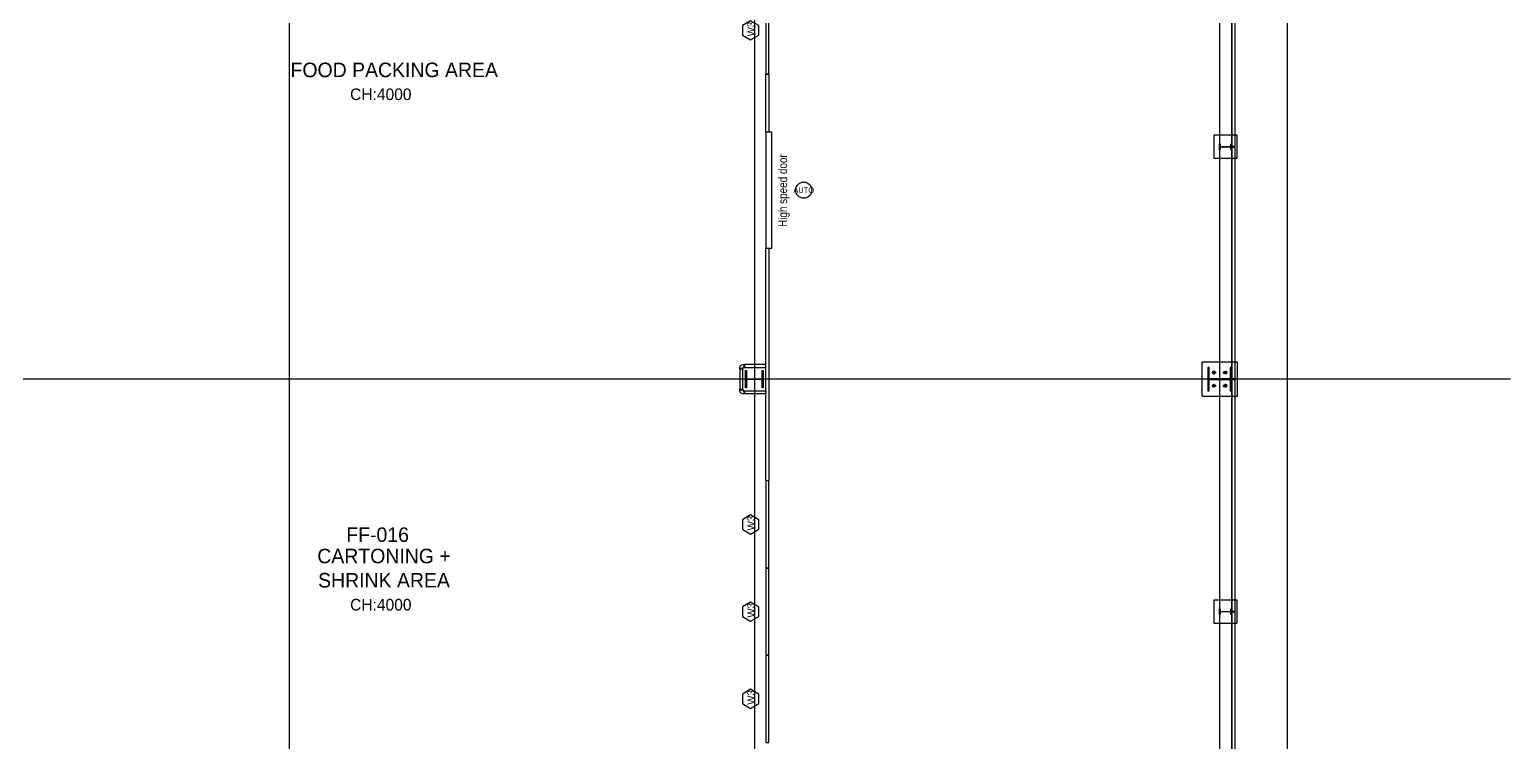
# Model space of a CAD drawing. Header units: millimetres. Extents: x -62354 to 129108, y -71259 to 35407.
# Drawn here: x 28403 to 53865, y 1953 to 14218 of the extents above; entities that cross this region are included whole.
import ezdxf

# ---------------------------------------------------------------- set-up
doc = ezdxf.new("R2010")
doc.units = ezdxf.units.MM
doc.header["$MEASUREMENT"] = 0
doc.linetypes.add('1st FL Layout xrf$0$CENTER2', pattern=[1.125, 0.75, -0.125, 0.125, -0.125])
doc.linetypes.add('1st FL Layout xrf$0$DASHDOT', pattern=[1, 0.5, -0.25, 0, -0.25])
for name, color, linetype, transparency in [('1st FL Layout xrf$0$AR-Column', 7, 'Continuous', 0.5), ('1st FL Layout xrf$0$AR-Out of Scope', 7, 'Continuous', 0.5), ('1st FL Layout xrf$0$AR-PC PANEL', 7, 'Continuous', 0.5), ('1st FL Layout xrf$0$G-Grid Line', 253, '1st FL Layout xrf$0$CENTER2', 0.5)]:
    doc.layers.add(name, color=color, linetype=linetype, transparency=transparency)
for name, color, linetype in [('1st FL Layout xrf$0$Auto Door', 1, 'Continuous'), ('1st FL Layout xrf$0$CR-Doors', 1, 'Continuous'), ('1st FL Layout xrf$0$CR-Mirror  Window', 11, 'Continuous'), ('1st FL Layout xrf$0$CR-Room Ceiling Height', 8, 'Continuous'), ('1st FL Layout xrf$0$CR-Room Name', 7, 'Continuous'), ('1st FL Layout xrf$0$CR-Sandwich Panel', 3, 'Continuous')]:
    doc.layers.add(name, color=color, linetype=linetype)
doc.styles.add('1st FL Layout xrf$0$Rs85', font='angsana.shx', dxfattribs={"width": 0.85})
doc.styles.add('1st FL Layout xrf$0$TEXT', font='cordia2.shx')

# ---------------------------------------------------------------- blocks, each defined once
blk = doc.blocks.new('1st FL Layout xrf$0$40040013')
blk.add_lwpolyline([(-6.5, 156.5), (-6.5, -157, -0.4142136), (-28.5, -179), (-200, -179), (-200, -200), (200, -200), (200, -179), (28.5, -179, -0.4142136), (6.5, -157), (6.5, 156.5, -0.4095336), (28.5, 179), (200, 179), (200, 200), (-200, 200), (-200, 179), (-28.5, 179, -0.4095336)], format="xyb", close=True)
blk = doc.blocks.new('1st FL Layout xrf$0$H400')
at = {"color": 253}
for p, q in [((0, 0.281), (0, -0.281)), ((-0.281, 0), (0.281, 0))]:
    blk.add_line(p, q, dxfattribs=at)
at = {"color": 253, "linetype": '1st FL Layout xrf$0$DASHDOT', "ltscale": 0.1}
for p, q in [((-0.114, 0.058), (-0.114, 0.141)), ((0.114, 0.058), (0.114, 0.141)), ((-0.114, -0.059), (-0.114, -0.142)), ((0.114, -0.059), (0.114, -0.142))]:
    blk.add_line(p, q, dxfattribs=at)
at = {"color": 253}
for points in [[(-0.3, 0.3), (0.3, 0.3), (0.3, -0.3), (-0.3, -0.3)], [(-0.134, 0.111), (-0.114, 0.123), (-0.094, 0.111), (-0.094, 0.088), (-0.114, 0.077), (-0.134, 0.088)], [(0.134, 0.111), (0.114, 0.123), (0.094, 0.111), (0.094, 0.088), (0.114, 0.077), (0.134, 0.088)], [(-0.134, -0.112), (-0.114, -0.123), (-0.094, -0.112), (-0.094, -0.089), (-0.114, -0.077), (-0.134, -0.089)], [(0.134, -0.112), (0.114, -0.123), (0.094, -0.112), (0.094, -0.089), (0.114, -0.077), (0.134, -0.089)]]:
    blk.add_lwpolyline(points, close=True, dxfattribs=at)
for centre, radius in [((-0.114, 0.1), 0.025), ((-0.114, 0.1), 0.0192), ((-0.114, 0.1), 0.01), ((0.114, 0.1), 0.025), ((0.114, 0.1), 0.0192), ((0.114, 0.1), 0.01), ((-0.114, -0.1), 0.025), ((-0.114, -0.1), 0.0192), ((-0.114, -0.1), 0.01), ((0.114, -0.1), 0.025), ((0.114, -0.1), 0.0192), ((0.114, -0.1), 0.01)]:
    blk.add_circle(centre, radius, dxfattribs=at)
at = {"xscale": 0.0009999999999999998, "yscale": 0.0009999999999999998, "zscale": 0.0009999999999999998}
blk.add_blockref('1st FL Layout xrf$0$40040013', (0, 0), dxfattribs=at)
blk = doc.blocks.new('1st FL Layout xrf$0$sc2')
for p, q in [((812235, -648163), (812244, -648163)), ((812240, -648013), (812240, -648313))]:
    blk.add_line(p, q)
blk.add_lwpolyline([(812261, -648028, 0.414214), (812245, -648044), (812245, -648282, 0.414214), (812261, -648298), (812390, -648298), (812390, -648313), (812090, -648313), (812090, -648298), (812219, -648298, 0.414214), (812235, -648282), (812235, -648044, 0.414214), (812219, -648028), (812090, -648028), (812090, -648013), (812390, -648013), (812390, -648028), (812261, -648028)], format="xyb")
blk = doc.blocks.new('1st FL Layout xrf$0$sc1 200')
for p, q in [((797961, -741612), (797761, -741612)), ((797861, -741609), (797861, -741614))]:
    blk.add_line(p, q)
at = {"color": 253}
blk.add_lwpolyline([(797661, -741812), (798061, -741812), (798061, -741412), (797661, -741412)], close=True, dxfattribs=at)
blk.add_lwpolyline([(797782, -741614, 0.414214), (797769, -741627), (797769, -741662), (797761, -741662), (797761, -741562), (797769, -741562), (797769, -741596, 0.414214), (797782, -741609), (797940, -741609, 0.414214), (797953, -741596), (797953, -741562), (797961, -741562), (797961, -741662), (797953, -741662), (797953, -741627, 0.414214), (797940, -741614)], format="xyb", close=True)
blk = doc.blocks.new('1st FL Layout xrf$0$GRID10040')
at = {"layer": '1st FL Layout xrf$0$AR-Column'}
for name, p, xscale, yscale, zscale, rotation in [('1st FL Layout xrf$0$sc1 200', (1198.799, -478.027), 0.001, 0.001, 0.001, 180), ('1st FL Layout xrf$0$sc2', (1041, 1071.825), 0.001000000000000001, 0.001000000000000001, 0.001000000000000001, 270), ('1st FL Layout xrf$0$sc1 200', (1198.799, -486.027), 0.001, 0.001, 0.001, 180)]:
    blk.add_blockref(name, p, dxfattribs=dict(at, xscale=xscale, yscale=yscale, zscale=zscale, rotation=rotation))
at = {"layer": '1st FL Layout xrf$0$AR-Column', "rotation": 270}
blk.add_blockref('1st FL Layout xrf$0$H400', (400.838, 259.585), dxfattribs=at)
blk = doc.blocks.new('1st FL Layout xrf$0$EL1')
at = {"linetype": 'ByBlock'}
blk.add_lwpolyline([(48865, -16057), (50035, -16057), (50035, 24463), (49125, 24463)], dxfattribs=at)
at = {"layer": '1st FL Layout xrf$0$AR-PC PANEL'}
for points in [[(49075, 12208), (49075, 16198), (49125, 16198), (49125, 12208)], [(49075, 8208), (49075, 12198), (49125, 12198), (49125, 8208)], [(49075, 4208), (49075, 8198), (49125, 8198), (49125, 4208)], [(49075, 208), (49075, 4198), (49125, 4198), (49125, 208)]]:
    blk.add_lwpolyline(points, close=True, dxfattribs=at)
blk = doc.blocks.new('1st FL Layout xrf$0$SYMBOLS DOOR')
at = {"color": 1}
blk.add_circle((0, 0), 139, dxfattribs=at)
at = {"color": 7, "insert": (0, 0), "char_height": 99.6, "width": 121.79, "attachment_point": 5, "style": '1st FL Layout xrf$0$Rs85'}
blk.add_mtext('AUTO', dxfattribs=at)
blk = doc.blocks.new('*U300')
blk.add_lwpolyline([(-33657, 12752), (-32658, 12752), (-32658, 12802), (-33657, 12802)], close=True)
blk = doc.blocks.new('*U458')
blk.add_lwpolyline([(-36776, 12752), (-36406, 12752), (-36406, 12802), (-36776, 12802)], close=True)
blk = doc.blocks.new('*U456')
blk.add_lwpolyline([(-36576, 12752), (-36224, 12752), (-36224, 12802), (-36576, 12802)], close=True)
blk = doc.blocks.new('*U457')
blk.add_lwpolyline([(-36776, 12752), (-36406, 12752), (-36406, 12802), (-36776, 12802)], close=True)
blk = doc.blocks.new('1st FL Layout xrf$0$W1500')
at = {"ltscale": 0.5}
blk.add_lwpolyline([(-34154, 14301), (-34236, 14443), (-34400, 14443), (-34483, 14301), (-34400, 14159), (-34236, 14159)], close=True, dxfattribs=at)
blk.add_lwpolyline([(-35068, 13987), (-33568, 13987), (-33568, 14037), (-35068, 14037)], close=True)
at = {"style": '1st FL Layout xrf$0$TEXT'}
blk.add_text('W3', height=125, dxfattribs=at).set_placement((-34420, 14231))
blk = doc.blocks.new('*U333')
blk.add_lwpolyline([(-40208, 12752), (-36206, 12752), (-36206, 12802), (-40208, 12802)], close=True)
blk = doc.blocks.new('*U371')
at = {"color": 4}
blk.add_lwpolyline([(218999, -23500), (219013, -23500), (219013, -23512), (219031, -23512), (219031, -23482), (219061, -23482), (219061, -23464), (219049, -23464), (219049, -23450), (219061, -23450), (219061, -23432), (219031, -23432, 0.414214), (218981, -23482), (218981, -23512), (218999, -23512)], format="xyb", close=True, dxfattribs=at)
blk = doc.blocks.new('1st FL Layout xrf')
at = {"layer": '1st FL Layout xrf$0$AR-Out of Scope'}
h = blk.add_hatch(dxfattribs=at)
h.set_pattern_fill('ANSI31', color=256, scale=1000)
h.set_pattern_definition([(45, (-111522.14, 0), (-88.38835, 88.38835), [])])
edge = h.paths.add_edge_path()
edge.add_line((49075.1, 16003.5), (41115.1, 16003.5))
edge.add_line((41115.1, 16003.5), (41115.1, 16453.5))
edge.add_line((41115.1, 16453.5), (40615.1, 16453.5))
edge.add_line((40615.1, 16453.5), (40615.1, 16003.5))
edge.add_line((40615.1, 16003.5), (28403.2, 16003.5))
edge.add_line((28403.2, 16003.5), (28403.2, 24413.5))
edge.add_line((28403.2, 24413.5), (49075.1, 24413.5))
edge.add_line((49075.1, 24413.5), (49075.1, -7996.5))
blk.add_lwpolyline([(49075.1, 16003.5), (41115.1, 16003.5), (41115.1, 16453.5), (40615.1, 16453.5), (40615.1, 16003.5), (28403.2, 16003.5), (28403.2, 24413.5), (49075.1, 24413.5), (49075.1, -7996.5)], dxfattribs=at)
at = {"layer": '1st FL Layout xrf$0$CR-Doors', "color": 6}
blk.add_lwpolyline([(41065.1, 10455.3), (41165.1, 10455.3), (41165.1, 12455.3), (41065.1, 12455.3)], close=True, dxfattribs=at)
at = {"layer": '1st FL Layout xrf$0$G-Grid Line', "ltscale": 10}
for p, q in [((32865.1, 33307.4), (32865.1, -20796.5)), ((40865.1, 33307.4), (40865.1, -20796.5)), ((48865.1, 33307.4), (48865.1, -20796.5)), ((53865.1, 8203.5), (-60254, 8203.5))]:
    blk.add_line(p, q, dxfattribs=at)
at = {"layer": '1st FL Layout xrf$0$AR-Column', "xscale": 1000, "yscale": 1000, "zscale": 1000}
blk.add_blockref('1st FL Layout xrf$0$GRID10040', (-351972.6, -251381.3), dxfattribs=at)
at = {"layer": '1st FL Layout xrf$0$AR-PC PANEL'}
blk.add_blockref('1st FL Layout xrf$0$EL1', (0, 0), dxfattribs=at)
at = {"layer": '1st FL Layout xrf$0$Auto Door'}
blk.add_blockref('1st FL Layout xrf$0$SYMBOLS DOOR', (41714.3, 11455.3), dxfattribs=at)
at = {"layer": '1st FL Layout xrf$0$CR-Mirror  Window', "rotation": 90}
for p in [(55101.6, 48522.6), (55101.6, 40021.7), (55101.6, 38521.7), (55101.6, 37021.7)]:
    blk.add_blockref('1st FL Layout xrf$0$W1500', p, dxfattribs=at)
at = {"layer": '1st FL Layout xrf$0$CR-Sandwich Panel', "xscale": -1}
for name, p, rotation in [('*U300', (53867.3, -20202.7), 90), ('*U333', (53867.3, -29752.7), 90), ('*U371', (17197.7, 227436.3), 89.99617883754284), ('*U371', (-178367.7, -15463.9), 179.9961788375428), ('*U457', (77471.3, 20755.7), 180)]:
    blk.add_blockref(name, p, dxfattribs=dict(at, rotation=rotation))
at = {"layer": '1st FL Layout xrf$0$CR-Sandwich Panel'}
blk.add_blockref('*U458', (77471.3, -4348.8), dxfattribs=at)
at = {"layer": '1st FL Layout xrf$0$CR-Sandwich Panel', "rotation": 270}
blk.add_blockref('*U456', (27862.8, -28202.7), dxfattribs=at)
at = {"layer": '1st FL Layout xrf$0$CR-Doors', "insert": (41278.7, 10155.8), "char_height": 150, "attachment_point": 1, "rotation": 90, "style": '1st FL Layout xrf$0$Rs85'}
blk.add_mtext_dynamic_manual_height_columns('\\pxqc;High speed door', width=2584.717, gutter_width=1000, heights=[0], dxfattribs=at)
at = {"layer": '1st FL Layout xrf$0$CR-Room Ceiling Height', "char_height": 200, "width": 660.538, "attachment_point": 5, "style": '1st FL Layout xrf$0$TEXT'}
for insert in [(34442, 13104.4), (34442, 4321.5)]:
    blk.add_mtext('\\pxqc;CH:4000', dxfattribs=dict(at, insert=insert))
at = {"layer": '1st FL Layout xrf$0$CR-Room Name', "char_height": 250, "attachment_point": 1, "style": '1st FL Layout xrf$0$TEXT'}
for s, width, gutter_width, heights, insert in [('\\pxqc;FOOD PACKING AREA', 4577.924, 1000, [0], (32384, 13650)), ('\\pxqc;FF-016', 3353.635, 1000, [0], (32709.8, 5652.7)), ('\\pxqc;CARTONING + SHRINK AREA', 3416.259, 1746.5, [1966.5], (32788.7, 5285.8))]:
    blk.add_mtext_dynamic_manual_height_columns(s, width=width, gutter_width=gutter_width, heights=heights, dxfattribs=dict(at, insert=insert))

msp = doc.modelspace()

# ---------------------------------------------------------------- block references
msp.add_blockref('1st FL Layout xrf', (0, 0))

doc.saveas('drawing.dxf')
